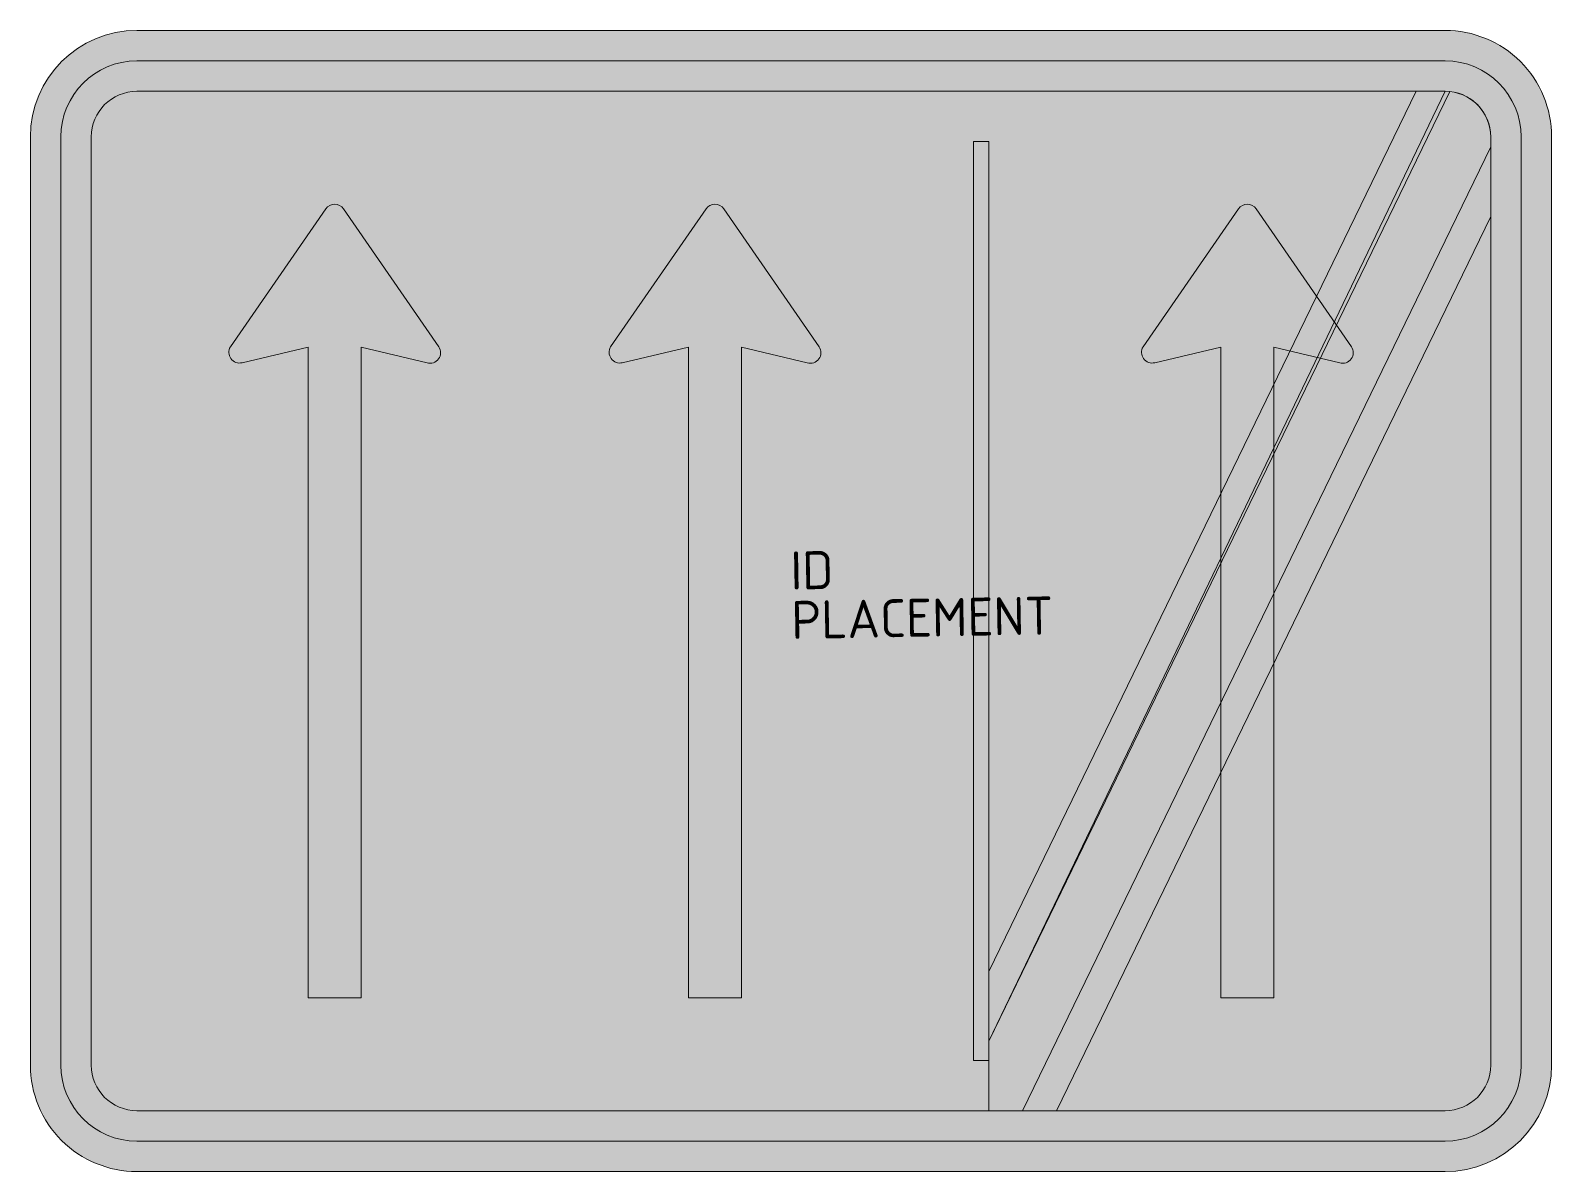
# Model space of a CAD drawing. Extents: x -5 to 5, y -3.8 to 3.8.
import ezdxf
from ezdxf.enums import TextEntityAlignment as Align

# ---------------------------------------------------------------- set-up
doc = ezdxf.new("R2010")
doc.units = 0
doc.styles.add('NLCS-ISO', font='NLCS-ISO.ttf', dxfattribs={"height": 0.25})

msp = doc.modelspace()

# ---------------------------------------------------------------- hatches: boundary and pattern name
at = {"true_color": 0x005b8c}
h = msp.add_hatch(color=146, dxfattribs=at)
h.dxf.hatch_style = 1
h.paths.add_polyline_path([(-4.440892098500626e-16, 3.75), (-4.300000000000001, 3.75, 0.4142135623730949), (-5.000000000000001, 3.05), (-5, -3.050000000000001, 0.414213562373095), (-4.300000000000001, -3.75), (-4.440892098500626e-16, -3.750000000000001), (-4.440892098500626e-16, -3.55), (-4.300000000000001, -3.55, -0.4142135623730946), (-4.799999999999999, -3.050000000000001), (-4.800000000000001, 3.05, -0.4142135623730951), (-4.300000000000001, 3.55), (-4.440892098500626e-16, 3.55)])
h = msp.add_hatch(color=146, dxfattribs=at)
h.dxf.hatch_style = 1
h.paths.add_polyline_path([(4.300000000000001, 3.750000000000001), (-4.440892098500626e-16, 3.75), (-4.440892098500626e-16, 3.55), (4.3, 3.550000000000001, -0.414213562373095), (4.8, 3.050000000000001), (4.800000000000001, -3.05, -0.4142135623730951), (4.300000000000001, -3.55), (-4.440892098500626e-16, -3.55), (-4.440892098500626e-16, -3.75), (4.300000000000001, -3.750000000000001, 0.4142135623730953), (5.000000000000001, -3.050000000000001), (5.000000000000001, 3.050000000000001, 0.4142135623730951)])
at = {"true_color": 0xf1f0ea}
h = msp.add_hatch(color=7, dxfattribs=at)
h.dxf.hatch_style = 1
h.paths.add_polyline_path([(-2.220446049250313e-16, -3.35), (-4.3, -3.35, -0.414213562373095), (-4.6, -3.05), (-4.600000000000001, 3.049999999999999, -0.4142135623730955), (-4.300000000000001, 3.35), (-4.440892098500626e-16, 3.350000000000001), (-4.440892098500626e-16, 3.55), (-4.300000000000001, 3.55, 0.4142135623730951), (-4.800000000000001, 3.05), (-4.8, -3.05, 0.4142135623730951), (-4.300000000000001, -3.55), (-4.440892098500626e-16, -3.55)])
h = msp.add_hatch(color=7, dxfattribs=at)
h.dxf.hatch_style = 1
h.paths.add_polyline_path([(4.800000000000001, -3.05), (4.8, 3.050000000000001, 0.414213562373095), (4.3, 3.550000000000001), (-4.440892098500626e-16, 3.550000000000001), (-4.440892098500626e-16, 3.35), (4.299999999999999, 3.350000000000001, -0.4142135623730955), (4.6, 3.050000000000001), (4.600000000000001, -3.05, -0.4142135623730948), (4.300000000000001, -3.35), (-4.440892098500626e-16, -3.35), (-4.440892098500626e-16, -3.55), (4.300000000000001, -3.55, 0.4142135623730951)])
at = {"true_color": 0x005b8c}
h = msp.add_hatch(color=146, dxfattribs=at)
h.dxf.hatch_style = 1
h.paths.add_polyline_path([(1.199998152249643, 3.0194939123217), (1.299998152249624, 3.019493973515741), (1.30000000000001, 4.440892098500626e-16), (2.825832219625657, 8.881784197001252e-16), (2.825832219625657, 1.667856651395312), (2.391192491012746, 1.565868652322766, -0.6622191255648606), (2.314308837273445, 1.670997886874446), (2.941943009104392, 2.577927477475179, -0.5240670413603572), (3.058053798583134, 2.577927477475172), (3.684123737299467, 1.670997886874446, -0.6627732208874393), (3.615963637695848, 1.563812716929904), (3.174170972686822, 1.667856651395312), (3.174170972686822, 4.440892098500626e-16), (4.600000000000001, 4.440892098500626e-16), (4.6, 3.050000000000001, 0.4142135623730945), (4.3, 3.350000000000001), (-4.300000000000001, 3.35, 0.4142135623730949), (-4.600000000000001, 3.05), (-4.6, 4.440892098500626e-16), (-3.174167780374343, 4.440892098500626e-16), (-3.174167780374342, 1.667856651395312), (-3.608807508987255, 1.565868652322766, -0.6622191255648701), (-3.685691162726553, 1.67099788687445), (-3.058056990895608, 2.577927477475179, -0.5240670413603572), (-2.941946201416866, 2.577927477475172), (-2.315876262700533, 1.670997886874446, -0.6627732208874393), (-2.384036362304152, 1.563812716929904), (-2.825829027313178, 1.667856651395312), (-2.825829027313178, 4.440892098500626e-16), (-0.6741677803743427, 4.440892098500626e-16), (-0.6741677803743427, 1.667856651395312), (-1.108807508987254, 1.565868652322766, -0.6622191255648606), (-1.185691162726555, 1.670997886874446), (-0.5580569908956079, 2.577927477475179, -0.5240670413603572), (-0.4419462014168665, 2.577927477475172), (0.1841237372994675, 1.670997886874446, -0.6627732208874357), (0.1159636376958494, 1.563812716929904), (-0.3258290273131782, 1.667856651395312), (-0.3258290273131782, 4.440892098500626e-16), (1.199999999999991, 4.440892098500626e-16)])
at = {"true_color": 0xf1f0ea}
h = msp.add_hatch(color=7, dxfattribs=at)
h.dxf.hatch_style = 1
h.paths.add_polyline_path([(4.110116424732555, 3.350000000000001), (4.3, 3.350000000000001), (1.300001769911822, -2.892294376602515), (1.300001489823254, -2.434588753205031)])
at = {"true_color": 0xbb1e10}
h = msp.add_hatch(color=22, dxfattribs=at)
h.dxf.hatch_style = 1
edge = h.paths.add_edge_path()
edge.add_line((1.522352692919608, -3.35), (1.300002050000389, -3.35))
edge.add_line((1.300002050000389, -3.35), (1.300001769911822, -2.892294376602515))
edge.add_line((1.300001769911822, -2.892294376602515), (4.332235995042365, 3.349524339733954))
edge.add_arc((4.297245249394954, 3.048795996611592), 0.3027571446524142, 0.2278542248303097, 83.36328710171568, ccw=False)
edge.add_line((4.6, 3.050000000000001), (4.6, 2.985301014811905))
edge.add_line((4.6, 2.985301014811905), (1.522352692919608, -3.35))
at = {"true_color": 0xf1f0ea}
h = msp.add_hatch(color=7, dxfattribs=at)
h.dxf.hatch_style = 1
h.paths.add_polyline_path([(1.299998152249624, 3.019493973515741), (1.199998152249643, 3.0194939123217), (1.199999999999991, 4.440892098500626e-16), (1.30000000000001, 4.440892098500626e-16)])
h = msp.add_hatch(color=7, dxfattribs=at)
h.dxf.hatch_style = 1
h.paths.add_polyline_path([(1.522352692919608, -3.35), (4.6, 2.985301014811905), (4.6, 2.527594814855377), (1.744703335838827, -3.35)])
h = msp.add_hatch(color=7, dxfattribs=at)
h.dxf.hatch_style = 1
edge = h.paths.add_edge_path()
edge.add_arc((-3.000001596156239, 2.537750654516489), 0.070601741914756, 394.5511484293532, 505.3151041801376, ccw=False)
edge.add_line((-2.941852573620253, 2.577791847549503), (-2.315876262700533, 1.670997886874446))
edge.add_arc((-2.372627007442555, 1.631821818907351), 0.06895949050084868, 253.019556378815, 394.6180221246045, ccw=False)
edge.add_line((-2.392766301064791, 1.565868652322766), (-2.825829027313178, 1.667856651395312))
edge.add_line((-2.825829027313178, 1.667856651395312), (-2.825829027313178, -2.608352396431245))
edge.add_line((-2.825829027313178, -2.608352396431244), (-3.174167780374343, -2.608352396431245))
edge.add_line((-3.174167780374343, -2.608352396431245), (-3.174167780374343, 1.667856651395311))
edge.add_line((-3.174167780374343, 1.667856651395312), (-3.608807508987254, 1.565868652322766))
edge.add_arc((-3.624965747755786, 1.634729818117596), 0.07073152645549122, 149.1523683676151, 283.2055190421028, ccw=False)
edge.add_line((-3.685691162726555, 1.670997886874446), (-3.058056990895608, 2.577927477475179))
h = msp.add_hatch(color=7, dxfattribs=at)
h.dxf.hatch_style = 1
edge = h.paths.add_edge_path()
edge.add_arc((-0.5000015961562392, 2.537750654516489), 0.070601741914756, 394.5511484293532, 505.3151041801376, ccw=False)
edge.add_line((-0.4418525736202525, 2.577791847549503), (0.1841237372994672, 1.670997886874446))
edge.add_arc((0.1273729925574454, 1.631821818907351), 0.06895949050084868, 253.019556378815, 394.6180221246045, ccw=False)
edge.add_line((0.1072336989352092, 1.565868652322766), (-0.3258290273131781, 1.667856651395312))
edge.add_line((-0.3258290273131781, 1.667856651395312), (-0.3258290273131781, -2.608352396431245))
edge.add_line((-0.3258290273131781, -2.608352396431244), (-0.6741677803743426, -2.608352396431245))
edge.add_line((-0.6741677803743427, -2.608352396431245), (-0.6741677803743427, 1.667856651395311))
edge.add_line((-0.6741677803743427, 1.667856651395312), (-1.108807508987254, 1.565868652322766))
edge.add_arc((-1.124965747755786, 1.634729818117596), 0.07073152645549122, 149.1523683676151, 283.2055190421028, ccw=False)
edge.add_line((-1.185691162726555, 1.670997886874446), (-0.5580569908956079, 2.577927477475179))
h = msp.add_hatch(color=7, dxfattribs=at)
h.dxf.hatch_style = 1
edge = h.paths.add_edge_path()
edge.add_arc((2.999998403843761, 2.537750654516489), 0.070601741914756, 394.5511484293532, 505.3151041801376, ccw=False)
edge.add_line((3.058147426379747, 2.577791847549503), (3.684123737299467, 1.670997886874446))
edge.add_arc((3.627372992557445, 1.631821818907351), 0.06895949050084868, 253.019556378815, 394.6180221246045, ccw=False)
edge.add_line((3.607233698935209, 1.565868652322766), (3.174170972686822, 1.667856651395312))
edge.add_line((3.174170972686822, 1.667856651395312), (3.174170972686822, -2.608352396431245))
edge.add_line((3.174170972686822, -2.608352396431244), (2.825832219625657, -2.608352396431245))
edge.add_line((2.825832219625657, -2.608352396431245), (2.825832219625657, 1.667856651395311))
edge.add_line((2.825832219625657, 1.667856651395312), (2.391192491012746, 1.565868652322766))
edge.add_arc((2.375034252244214, 1.634729818117596), 0.07073152645549122, 149.1523683676151, 283.2055190421028, ccw=False)
edge.add_line((2.314308837273445, 1.670997886874446), (2.941943009104392, 2.577927477475179))
at = {"true_color": 0x005b8c}
h = msp.add_hatch(color=146, dxfattribs=at)
h.dxf.hatch_style = 1
h.paths.add_polyline_path([(1.199999999999991, 4.440892098500626e-16), (-0.3258290273131782, 0), (-0.3258290273131781, -2.608352396431244), (-0.6741677803743427, -2.608352396431245), (-0.6741677803743427, 4.440892098500626e-16), (-2.825829027313178, 4.440892098500626e-16), (-2.825829027313178, -2.608352396431245), (-3.174167780374343, -2.608352396431245), (-3.174167780374343, 4.440892098500626e-16), (-4.6, 0), (-4.6, -3.05, 0.4142135623730951), (-4.3, -3.35), (4.300000000000001, -3.349999999999999, 0.4142135623730948), (4.600000000000001, -3.049999999999999), (4.6, 4.440892098500626e-16), (3.174170972686821, 4.440892098500626e-16), (3.174170972686822, -2.608352396431244), (2.825832219625657, -2.608352396431245), (2.825832219625657, 4.440892098500626e-16), (1.30000000000001, 8.881784197001252e-16), (1.300001847750358, -3.019493912321699), (1.200001847750376, -3.019493973515742)])
at = {"true_color": 0xf1f0ea}
h = msp.add_hatch(color=7, dxfattribs=at)
h.dxf.hatch_style = 1
h.paths.add_polyline_path([(1.30000000000001, 4.440892098500626e-16), (1.199999999999991, 4.440892098500626e-16), (1.200001847750376, -3.019493973515742), (1.300001847750358, -3.0194939123217)])

# ---------------------------------------------------------------- linework, layer by layer
at = {"color": 145, "lineweight": 0, "true_color": 0x377daf}
msp.add_lwpolyline([(-4.3, -3.75), (4.300000000000001, -3.75, 0.4142135623730953), (5.000000000000001, -3.05), (5, 3.050000000000001, 0.4142135623730953), (4.3, 3.750000000000001), (-4.300000000000001, 3.75, 0.4142135623730953), (-5.000000000000001, 3.05), (-5, -3.050000000000001, 0.4142135623730952)], format="xyb", close=True, dxfattribs=at)
at = {"color": 7, "lineweight": 0, "true_color": 0xf1f0ea}
for points in [[(-4.3, -3.55), (4.300000000000001, -3.55, 0.414213562373095), (4.800000000000001, -3.05), (4.8, 3.050000000000001, 0.414213562373095), (4.3, 3.550000000000001), (-4.300000000000001, 3.55, 0.414213562373095), (-4.800000000000001, 3.05), (-4.8, -3.050000000000001, 0.414213562373095)], [(-4.3, -3.35), (4.300000000000001, -3.35, 0.4142135623730948), (4.600000000000001, -3.05), (4.6, 3.050000000000001, 0.4142135623730948), (4.3, 3.350000000000001), (-4.300000000000001, 3.35, 0.4142135623730948), (-4.600000000000001, 3.05), (-4.6, -3.050000000000001, 0.4142135623730943)], [(-3.174167780374343, -2.608352396431245), (-3.174167780374343, 1.667856651395312), (-3.608807508987254, 1.565868652322766, -0.6622191255648601), (-3.685691162726556, 1.670997886874446), (-3.058056990895608, 2.577927477475179, -0.5240670413603185), (-2.941946201416871, 2.577927477475179), (-2.315876262700533, 1.670997886874446, -0.7106529340059415), (-2.392766301064791, 1.565868652322766), (-2.825829027313178, 1.667856651395312), (-2.825829027313178, -2.608352396431244)], [(-0.6741677803743427, -2.608352396431245), (-0.6741677803743427, 1.667856651395312), (-1.108807508987254, 1.565868652322766, -0.6622191255648601), (-1.185691162726556, 1.670997886874446), (-0.5580569908956079, 2.577927477475179, -0.5240670413603185), (-0.4419462014168714, 2.577927477475179), (0.1841237372994673, 1.670997886874446, -0.7106529340059415), (0.1072336989352092, 1.565868652322766), (-0.3258290273131781, 1.667856651395312), (-0.3258290273131781, -2.608352396431244)], [(2.825832219625657, -2.608352396431245), (2.825832219625657, 1.667856651395312), (2.391192491012746, 1.565868652322766, -0.6622191255648601), (2.314308837273444, 1.670997886874446), (2.941943009104392, 2.577927477475179, -0.5240670413603185), (3.058053798583129, 2.577927477475179), (3.684123737299467, 1.670997886874446, -0.7106529340059415), (3.607233698935209, 1.565868652322766), (3.174170972686822, 1.667856651395312), (3.174170972686822, -2.608352396431244)]]:
    msp.add_lwpolyline(points, format="xyb", close=True, dxfattribs=at)
for points in [[(4.110116424732555, 3.350000000000001), (4.3, 3.350000000000001), (4.3, 3.350000000000001), (1.300001769911822, -2.892294376602515), (1.300001489823254, -2.434588753205031)], [(1.300001847750358, -3.0194939123217), (1.299998152249624, 3.019493973515741), (1.199998152249643, 3.0194939123217), (1.200001847750376, -3.019493973515741)], [(1.522352692919608, -3.35), (4.6, 2.985301014811905), (4.6, 2.527594814855377), (1.744703335838827, -3.35)]]:
    msp.add_lwpolyline(points, close=True, dxfattribs=at)
at = {"color": 22, "lineweight": 0, "true_color": 0xbb1e10}
msp.add_lwpolyline([(1.522352692919608, -3.35), (1.300002050000389, -3.35), (1.300001769911822, -2.892294376602515), (4.332235995042365, 3.349524339733954, -0.3795420203818096), (4.6, 3.050000000000001), (4.6, 2.985301014811905)], format="xyb", close=True, dxfattribs=at)

# ---------------------------------------------------------------- texts
at = {"style": 'NLCS-ISO'}
msp.add_attdef('ID', text='', height=0.25, rotation=1, dxfattribs=at).set_placement((0, 0), align=Align.BOTTOM_LEFT)
msp.add_attdef('PLACEMENT', text='', height=0.25, rotation=1, dxfattribs=at).set_placement((0, 0), align=Align.TOP_LEFT)

doc.saveas('drawing.dxf')
